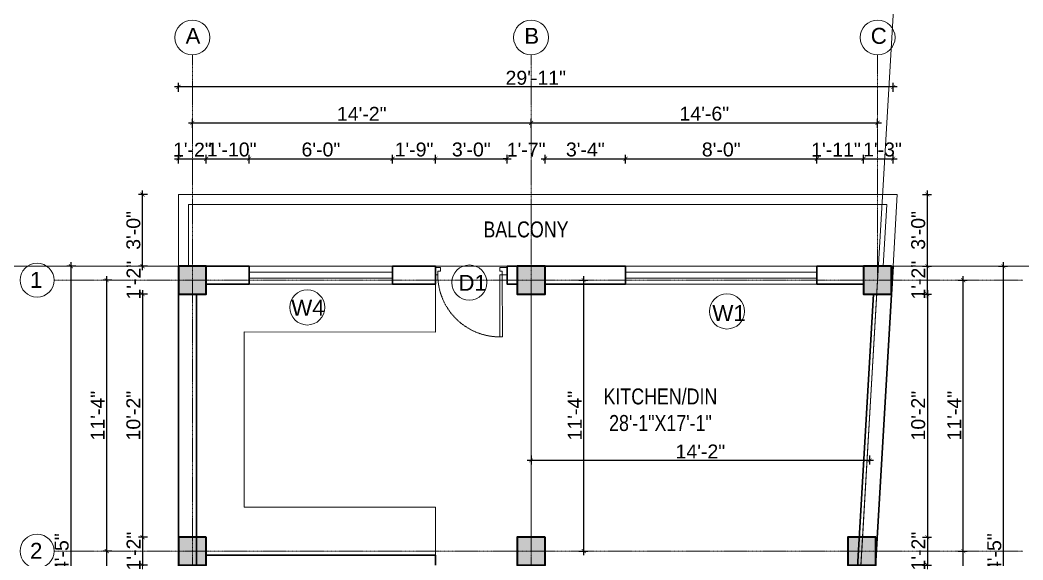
# Model space of a CAD drawing. Header units: inches. Extents: x 84707 to 107235, y 3922 to 10323.
# Drawn here: x 87078 to 87581, y 10008 to 10279 of the extents above; entities that cross this region are included whole.
import ezdxf

# ---------------------------------------------------------------- set-up
doc = ezdxf.new("R2010")
doc.units = ezdxf.units.IN
doc.header["$MEASUREMENT"] = 0
doc.linetypes.add('CENTER', pattern=[2, 1.25, -0.25, 0.25, -0.25])
doc.linetypes.add('HIDDEN', pattern=[0.375, 0.25, -0.125])
for name, color, linetype, lineweight in [('Annotate-Lite.w', 4, 'Continuous', 9), ('Annotations-Bold.w', 2, 'Continuous', 13), ('COLOUM', 3, 'Continuous', 35), ('DIM-2', 4, 'Continuous', 20), ('Door-Window.w', 4, 'Continuous', 15), ('FURNT', 31, 'Continuous', 15), ('wall', 240, 'Continuous', 30), ('wall light', 6, 'Continuous', 18), ('window', 130, 'Continuous', 13)]:
    doc.layers.add(name, color=color, linetype=linetype, lineweight=lineweight)
doc.styles.add('ARAIL', font='arial.ttf')
doc.styles.add('DIM', font='arial.ttf', dxfattribs={"width": 0.8})
doc.styles.add('gaurav', font='arial.ttf')
doc.dimstyles.new('8 inch dim', dxfattribs={"dimtxt": 7, "dimasz": 2, "dimexe": 2, "dimexo": 1, "dimgap": 1, "dimtad": 1, "dimdec": 0, "dimzin": 3, "dimdsep": 46, "dimlunit": 4, "dimtxsty": 'ARAIL', "dimblk": 'ARCHTICK', "dimcen": 0.09, "dimdle": 2, "dimadec": 0, "dimazin": 0, "dimtfac": 1, "dimtdec": 0, "dimtix": 1, "dimtofl": 0, "dimtmove": 1, "dimatfit": 3, "dimldrblk": 'ARCHTICK', "dimfxlon": 1, "dimtolj": 1, "dimtzin": 0, "dimarcsym": 0})

# ---------------------------------------------------------------- blocks, each defined once
blk = doc.blocks.new('column 14')
at = {"layer": 'COLOUM'}
h = blk.add_hatch(color=256, dxfattribs=at)
h.dxf.hatch_style = 1
h.paths.add_polyline_path([(7, 7), (-7, 7), (-7, -7), (7, -7)])
blk.add_lwpolyline([(7, 7), (7, -7), (-7, -7), (-7, 7)], close=True, dxfattribs=at)
blk = doc.blocks.new('*U9')
at = {"layer": 'Door-Window.w', "ltscale": 3}
for p, q in [((11067.44, 10097.93), (11092.24, 10116.76)), ((11068.18, 10096.96), (11093, 10115.8)), ((11092.24, 10116.76), (11093, 10115.8)), ((11063.03, 10097.66), (11065.96, 10099.89)), ((11065.96, 10099.89), (11067.44, 10097.93)), ((11065.25, 10094.74), (11063.03, 10097.66)), ((11066.71, 10095.85), (11065.25, 10094.74)), ((11065.97, 10096.82), (11067.44, 10097.93)), ((11066.71, 10095.85), (11065.97, 10096.82)), ((11067.44, 10097.93), (11068.18, 10096.96)), ((11084.8, 10072.06), (11083.33, 10070.95)), ((11084.81, 10068.99), (11083.33, 10070.95)), ((11084.8, 10072.06), (11085.54, 10071.08)), ((11084.81, 10068.99), (11087.74, 10071.22)), ((11085.54, 10071.08), (11087, 10072.19)), ((11087.74, 10071.22), (11087, 10072.19))]:
    blk.add_line(p, q, dxfattribs=at)
at = {"layer": 'Door-Window.w', "color": 9, "linetype": 'HIDDEN', "lineweight": 18}
blk.add_arc((11068.18, 10096.96), 31.16, 307.2347, 37.1906, dxfattribs=at)
blk = doc.blocks.new('_ArchTick')
at = {"color": 0, "linetype": 'ByBlock', "const_width": 0.15}
blk.add_lwpolyline([(-0.5, -0.5), (0.5, 0.5)], dxfattribs=at)
blk = doc.blocks.new('*D456')
at = {"layer": 'Defpoints', "color": 0, "transparency": 16777216}
for p in [(87157.33, 10155.52), (87139.33, 10141.52), (87157.33, 10141.52)]:
    blk.add_point(p, dxfattribs=at)
at = {"layer": 'DIM-2', "color": 0, "lineweight": -2, "transparency": 16777216}
for p, q in [((87139.33, 10155.52), (87139.33, 10157.52)), ((87141.83, 10155.52), (87137.33, 10155.52)), ((87141.83, 10141.52), (87137.33, 10141.52)), ((87139.33, 10141.52), (87139.33, 10139.52))]:
    blk.add_line(p, q, dxfattribs=at)
at = {"layer": 'DIM-2', "color": 0, "lineweight": -2, "transparency": 16777216, "xscale": 2, "yscale": 2, "zscale": 2}
for p, rotation in [((87139.33, 10155.52), 270), ((87139.33, 10141.52), 90)]:
    blk.add_blockref('_ArchTick', p, dxfattribs=dict(at, rotation=rotation))
at = {"layer": 'DIM-2', "color": 0, "transparency": 16777216, "insert": (87134.81, 10148.52), "char_height": 7, "attachment_point": 5, "rotation": 90, "style": 'ARAIL'}
blk.add_mtext('\\A1;1\'-2"', dxfattribs=at)
blk = doc.blocks.new('*D457')
at = {"layer": 'Defpoints', "color": 0, "transparency": 16777216}
for p in [(87157.33, 10141.52), (87139.33, 10019.52), (87157.33, 10019.52)]:
    blk.add_point(p, dxfattribs=at)
at = {"layer": 'DIM-2', "color": 0, "lineweight": -2, "transparency": 16777216}
for p, q in [((87139.33, 10143.52), (87139.33, 10017.52)), ((87141.83, 10141.52), (87137.33, 10141.52)), ((87141.83, 10019.52), (87137.33, 10019.52))]:
    blk.add_line(p, q, dxfattribs=at)
at = {"layer": 'DIM-2', "color": 0, "lineweight": -2, "transparency": 16777216, "xscale": 2, "yscale": 2, "zscale": 2}
for p, rotation in [((87139.33, 10141.52), 90), ((87139.33, 10019.52), 270)]:
    blk.add_blockref('_ArchTick', p, dxfattribs=dict(at, rotation=rotation))
at = {"layer": 'DIM-2', "color": 0, "transparency": 16777216, "insert": (87134.75, 10080.52), "char_height": 7, "attachment_point": 5, "rotation": 90, "style": 'ARAIL'}
blk.add_mtext('\\A1;10\'-2"', dxfattribs=at)
blk = doc.blocks.new('*D458')
at = {"layer": 'Defpoints', "color": 0, "transparency": 16777216}
for p in [(87157.33, 10019.52), (87139.33, 10005.52), (87157.33, 10005.52)]:
    blk.add_point(p, dxfattribs=at)
at = {"layer": 'DIM-2', "color": 0, "lineweight": -2, "transparency": 16777216}
for p, q in [((87139.33, 10021.52), (87139.33, 10003.52)), ((87141.83, 10019.52), (87137.33, 10019.52)), ((87141.83, 10005.52), (87137.33, 10005.52))]:
    blk.add_line(p, q, dxfattribs=at)
at = {"layer": 'DIM-2', "color": 0, "lineweight": -2, "transparency": 16777216, "xscale": 2, "yscale": 2, "zscale": 2}
for p, rotation in [((87139.33, 10019.52), 90), ((87139.33, 10005.52), 270)]:
    blk.add_blockref('_ArchTick', p, dxfattribs=dict(at, rotation=rotation))
at = {"layer": 'DIM-2', "color": 0, "transparency": 16777216, "insert": (87134.81, 10012.52), "char_height": 7, "attachment_point": 5, "rotation": 90, "style": 'ARAIL'}
blk.add_mtext('\\A1;1\'-2"', dxfattribs=at)
blk = doc.blocks.new('*D461')
at = {"layer": 'Defpoints', "color": 0, "transparency": 16777216}
for p in [(87121.33, 10012.52), (87157.33, 10012.52), (87157.33, 9869.52)]:
    blk.add_point(p, dxfattribs=at)
at = {"layer": 'DIM-2', "color": 0, "lineweight": -2, "transparency": 16777216}
for p, q in [((87123.83, 10012.52), (87119.33, 10012.52)), ((87121.33, 9867.52), (87121.33, 10014.52)), ((87123.83, 9869.52), (87119.33, 9869.52))]:
    blk.add_line(p, q, dxfattribs=at)
at = {"layer": 'DIM-2', "color": 0, "lineweight": -2, "transparency": 16777216, "xscale": 2, "yscale": 2, "zscale": 2}
for p, rotation in [((87121.33, 10012.52), 90), ((87121.33, 9869.52), 270)]:
    blk.add_blockref('_ArchTick', p, dxfattribs=dict(at, rotation=rotation))
at = {"layer": 'DIM-2', "color": 0, "transparency": 16777216, "insert": (87116.81, 9941.02), "char_height": 7, "attachment_point": 5, "rotation": 90, "style": 'ARAIL'}
blk.add_mtext('\\A1;11\'-11"', dxfattribs=at)
blk = doc.blocks.new('*D462')
at = {"layer": 'Defpoints', "color": 0, "transparency": 16777216}
for p in [(87121.33, 10148.52), (87157.33, 10148.52), (87157.33, 10012.52)]:
    blk.add_point(p, dxfattribs=at)
at = {"layer": 'DIM-2', "color": 0, "lineweight": -2, "transparency": 16777216}
for p, q in [((87123.83, 10148.52), (87119.33, 10148.52)), ((87121.33, 10010.52), (87121.33, 10150.52)), ((87123.83, 10012.52), (87119.33, 10012.52))]:
    blk.add_line(p, q, dxfattribs=at)
at = {"layer": 'DIM-2', "color": 0, "lineweight": -2, "transparency": 16777216, "xscale": 2, "yscale": 2, "zscale": 2}
for p, rotation in [((87121.33, 10148.52), 90), ((87121.33, 10012.52), 270)]:
    blk.add_blockref('_ArchTick', p, dxfattribs=dict(at, rotation=rotation))
at = {"layer": 'DIM-2', "color": 0, "transparency": 16777216, "insert": (87116.81, 10080.52), "char_height": 7, "attachment_point": 5, "rotation": 90, "style": 'ARAIL'}
blk.add_mtext('\\A1;11\'-4"', dxfattribs=at)
blk = doc.blocks.new('*D463')
at = {"layer": 'Defpoints', "color": 0, "transparency": 16777216}
for p in [(87515.2, 10141.52), (87507.27, 10019.52), (87533.2, 10019.52)]:
    blk.add_point(p, dxfattribs=at)
at = {"layer": 'DIM-2', "color": 0, "lineweight": -2, "transparency": 16777216}
for p, q in [((87533.2, 10143.52), (87533.2, 10017.52)), ((87530.7, 10141.52), (87535.2, 10141.52)), ((87530.7, 10019.52), (87535.2, 10019.52))]:
    blk.add_line(p, q, dxfattribs=at)
at = {"layer": 'DIM-2', "color": 0, "lineweight": -2, "transparency": 16777216, "xscale": 2, "yscale": 2, "zscale": 2}
for p, rotation in [((87533.2, 10141.52), 90), ((87533.2, 10019.52), 270)]:
    blk.add_blockref('_ArchTick', p, dxfattribs=dict(at, rotation=rotation))
at = {"layer": 'DIM-2', "color": 0, "transparency": 16777216, "insert": (87528.63, 10080.52), "char_height": 7, "attachment_point": 5, "rotation": 90, "style": 'ARAIL'}
blk.add_mtext('\\A1;10\'-2"', dxfattribs=at)
blk = doc.blocks.new('*D464')
at = {"layer": 'Defpoints', "color": 0, "transparency": 16777216}
for p in [(87507.27, 10019.52), (87507.27, 10005.52), (87533.2, 10005.52)]:
    blk.add_point(p, dxfattribs=at)
at = {"layer": 'DIM-2', "color": 0, "lineweight": -2, "transparency": 16777216}
for p, q in [((87533.2, 10021.52), (87533.2, 10003.52)), ((87530.7, 10019.52), (87535.2, 10019.52)), ((87530.7, 10005.52), (87535.2, 10005.52))]:
    blk.add_line(p, q, dxfattribs=at)
at = {"layer": 'DIM-2', "color": 0, "lineweight": -2, "transparency": 16777216, "xscale": 2, "yscale": 2, "zscale": 2}
for p, rotation in [((87533.2, 10019.52), 90), ((87533.2, 10005.52), 270)]:
    blk.add_blockref('_ArchTick', p, dxfattribs=dict(at, rotation=rotation))
at = {"layer": 'DIM-2', "color": 0, "transparency": 16777216, "insert": (87528.68, 10012.52), "char_height": 7, "attachment_point": 5, "rotation": 90, "style": 'ARAIL'}
blk.add_mtext('\\A1;1\'-2"', dxfattribs=at)
blk = doc.blocks.new('*D471')
at = {"layer": 'Defpoints', "color": 0, "transparency": 16777216}
for p in [(87500.27, 10012.52), (87551.2, 10012.52), (87491.93, 9869.52)]:
    blk.add_point(p, dxfattribs=at)
at = {"layer": 'DIM-2', "color": 0, "lineweight": -2, "transparency": 16777216}
for p, q in [((87548.7, 10012.52), (87553.2, 10012.52)), ((87551.2, 9867.52), (87551.2, 10014.52)), ((87548.7, 9869.52), (87553.2, 9869.52))]:
    blk.add_line(p, q, dxfattribs=at)
at = {"layer": 'DIM-2', "color": 0, "lineweight": -2, "transparency": 16777216, "xscale": 2, "yscale": 2, "zscale": 2}
for p, rotation in [((87551.2, 10012.52), 90), ((87551.2, 9869.52), 270)]:
    blk.add_blockref('_ArchTick', p, dxfattribs=dict(at, rotation=rotation))
at = {"layer": 'DIM-2', "color": 0, "transparency": 16777216, "insert": (87546.68, 9941.02), "char_height": 7, "attachment_point": 5, "rotation": 90, "style": 'ARAIL'}
blk.add_mtext('\\A1;11\'-11"', dxfattribs=at)
blk = doc.blocks.new('*D472')
at = {"layer": 'Defpoints', "color": 0, "transparency": 16777216}
for p in [(87508.2, 10148.52), (87551.2, 10148.52), (87500.27, 10012.52)]:
    blk.add_point(p, dxfattribs=at)
at = {"layer": 'DIM-2', "color": 0, "lineweight": -2, "transparency": 16777216}
for p, q in [((87548.7, 10148.52), (87553.2, 10148.52)), ((87551.2, 10010.52), (87551.2, 10150.52)), ((87548.7, 10012.52), (87553.2, 10012.52))]:
    blk.add_line(p, q, dxfattribs=at)
at = {"layer": 'DIM-2', "color": 0, "lineweight": -2, "transparency": 16777216, "xscale": 2, "yscale": 2, "zscale": 2}
for p, rotation in [((87551.2, 10148.52), 90), ((87551.2, 10012.52), 270)]:
    blk.add_blockref('_ArchTick', p, dxfattribs=dict(at, rotation=rotation))
at = {"layer": 'DIM-2', "color": 0, "transparency": 16777216, "insert": (87546.68, 10080.52), "char_height": 7, "attachment_point": 5, "rotation": 90, "style": 'ARAIL'}
blk.add_mtext('\\A1;11\'-4"', dxfattribs=at)
blk = doc.blocks.new('*D473')
at = {"layer": 'Defpoints', "color": 0, "transparency": 16777216}
for p in [(87516.02, 10155.52), (87533.2, 10155.52), (87515.2, 10141.52)]:
    blk.add_point(p, dxfattribs=at)
at = {"layer": 'DIM-2', "color": 0, "lineweight": -2, "transparency": 16777216}
for p, q in [((87533.2, 10139.52), (87533.2, 10157.52)), ((87530.7, 10155.52), (87535.2, 10155.52)), ((87530.7, 10141.52), (87535.2, 10141.52))]:
    blk.add_line(p, q, dxfattribs=at)
at = {"layer": 'DIM-2', "color": 0, "lineweight": -2, "transparency": 16777216, "xscale": 2, "yscale": 2, "zscale": 2}
for p, rotation in [((87533.2, 10155.52), 90), ((87533.2, 10141.52), 270)]:
    blk.add_blockref('_ArchTick', p, dxfattribs=dict(at, rotation=rotation))
at = {"layer": 'DIM-2', "color": 0, "transparency": 16777216, "insert": (87528.68, 10148.52), "char_height": 7, "attachment_point": 5, "rotation": 90, "style": 'ARAIL'}
blk.add_mtext('\\A1;1\'-2"', dxfattribs=at)
blk = doc.blocks.new('*D474')
at = {"layer": 'Defpoints', "color": 0, "transparency": 16777216}
for p in [(87518.12, 10191.52), (87533.2, 10191.52), (87515.2, 10155.52)]:
    blk.add_point(p, dxfattribs=at)
at = {"layer": 'DIM-2', "color": 0, "lineweight": -2, "transparency": 16777216}
for p, q in [((87533.2, 10153.52), (87533.2, 10193.52)), ((87530.7, 10191.52), (87535.2, 10191.52)), ((87530.7, 10155.52), (87535.2, 10155.52))]:
    blk.add_line(p, q, dxfattribs=at)
at = {"layer": 'DIM-2', "color": 0, "lineweight": -2, "transparency": 16777216, "xscale": 2, "yscale": 2, "zscale": 2}
for p, rotation in [((87533.2, 10191.52), 90), ((87533.2, 10155.52), 270)]:
    blk.add_blockref('_ArchTick', p, dxfattribs=dict(at, rotation=rotation))
at = {"layer": 'DIM-2', "color": 0, "transparency": 16777216, "insert": (87528.62, 10173.52), "char_height": 7, "attachment_point": 5, "rotation": 90, "style": 'ARAIL'}
blk.add_mtext('\\A1;3\'-0"', dxfattribs=at)
blk = doc.blocks.new('*D475')
at = {"layer": 'Defpoints', "color": 0, "transparency": 16777216}
for p in [(87139.33, 10191.52), (87157.33, 10191.52), (87157.33, 10155.52)]:
    blk.add_point(p, dxfattribs=at)
at = {"layer": 'DIM-2', "color": 0, "lineweight": -2, "transparency": 16777216}
for p, q in [((87139.33, 10153.52), (87139.33, 10193.52)), ((87141.83, 10191.52), (87137.33, 10191.52)), ((87141.83, 10155.52), (87137.33, 10155.52))]:
    blk.add_line(p, q, dxfattribs=at)
at = {"layer": 'DIM-2', "color": 0, "lineweight": -2, "transparency": 16777216, "xscale": 2, "yscale": 2, "zscale": 2}
for p, rotation in [((87139.33, 10191.52), 90), ((87139.33, 10155.52), 270)]:
    blk.add_blockref('_ArchTick', p, dxfattribs=dict(at, rotation=rotation))
at = {"layer": 'DIM-2', "color": 0, "transparency": 16777216, "insert": (87134.75, 10173.52), "char_height": 7, "attachment_point": 5, "rotation": 90, "style": 'ARAIL'}
blk.add_mtext('\\A1;3\'-0"', dxfattribs=at)
blk = doc.blocks.new('*D476')
at = {"layer": 'Defpoints', "color": 0, "transparency": 16777216}
for p in [(87157.33, 10155.52), (87103.33, 9862.52), (87157.33, 9862.52)]:
    blk.add_point(p, dxfattribs=at)
at = {"layer": 'DIM-2', "color": 0, "lineweight": -2, "transparency": 16777216}
for p, q in [((87103.33, 10157.52), (87103.33, 9860.52)), ((87105.83, 10155.52), (87101.33, 10155.52)), ((87105.83, 9862.52), (87101.33, 9862.52))]:
    blk.add_line(p, q, dxfattribs=at)
at = {"layer": 'DIM-2', "color": 0, "lineweight": -2, "transparency": 16777216, "xscale": 2, "yscale": 2, "zscale": 2}
for p, rotation in [((87103.33, 10155.52), 90), ((87103.33, 9862.52), 270)]:
    blk.add_blockref('_ArchTick', p, dxfattribs=dict(at, rotation=rotation))
at = {"layer": 'DIM-2', "color": 0, "transparency": 16777216, "insert": (87098.75, 10009.02), "char_height": 7, "attachment_point": 5, "rotation": 90, "style": 'ARAIL'}
blk.add_mtext('\\A1;24\'-5"', dxfattribs=at)
blk = doc.blocks.new('*D556')
at = {"layer": 'Defpoints', "color": 0, "transparency": 16777216}
for p in [(87171.33, 10209.52), (87157.33, 10155.52), (87171.33, 10155.52)]:
    blk.add_point(p, dxfattribs=at)
at = {"layer": 'DIM-2', "color": 0, "lineweight": -2, "transparency": 16777216}
for p, q in [((87155.33, 10209.52), (87173.33, 10209.52)), ((87157.33, 10207.02), (87157.33, 10211.52)), ((87171.33, 10207.02), (87171.33, 10211.52))]:
    blk.add_line(p, q, dxfattribs=at)
at = {"layer": 'DIM-2', "color": 0, "lineweight": -2, "transparency": 16777216, "xscale": 2, "yscale": 2, "zscale": 2, "rotation": 180}
blk.add_blockref('_ArchTick', (87157.33, 10209.52), dxfattribs=at)
at = {"layer": 'DIM-2', "color": 0, "lineweight": -2, "transparency": 16777216, "xscale": 2, "yscale": 2, "zscale": 2}
blk.add_blockref('_ArchTick', (87171.33, 10209.52), dxfattribs=at)
at = {"layer": 'DIM-2', "color": 0, "transparency": 16777216, "insert": (87164.33, 10214.03), "char_height": 7, "attachment_point": 5, "style": 'ARAIL'}
blk.add_mtext('\\A1;1\'-2"', dxfattribs=at)
blk = doc.blocks.new('*D557')
at = {"layer": 'Defpoints', "color": 0, "transparency": 16777216}
for p in [(87192.83, 10209.52), (87171.33, 10155.52), (87192.83, 10155.52)]:
    blk.add_point(p, dxfattribs=at)
at = {"layer": 'DIM-2', "color": 0, "lineweight": -2, "transparency": 16777216}
for p, q in [((87169.33, 10209.52), (87194.83, 10209.52)), ((87171.33, 10207.02), (87171.33, 10211.52)), ((87192.83, 10207.02), (87192.83, 10211.52))]:
    blk.add_line(p, q, dxfattribs=at)
at = {"layer": 'DIM-2', "color": 0, "lineweight": -2, "transparency": 16777216, "xscale": 2, "yscale": 2, "zscale": 2, "rotation": 180}
blk.add_blockref('_ArchTick', (87171.33, 10209.52), dxfattribs=at)
at = {"layer": 'DIM-2', "color": 0, "lineweight": -2, "transparency": 16777216, "xscale": 2, "yscale": 2, "zscale": 2}
blk.add_blockref('_ArchTick', (87192.83, 10209.52), dxfattribs=at)
at = {"layer": 'DIM-2', "color": 0, "transparency": 16777216, "insert": (87184.08, 10214.09), "char_height": 7, "attachment_point": 5, "style": 'ARAIL'}
blk.add_mtext('\\A1;1\'-10"', dxfattribs=at)
blk = doc.blocks.new('*D558')
at = {"layer": 'Defpoints', "color": 0, "transparency": 16777216}
for p in [(87264.83, 10209.52), (87192.83, 10155.52), (87264.83, 10155.52)]:
    blk.add_point(p, dxfattribs=at)
at = {"layer": 'DIM-2', "color": 0, "lineweight": -2, "transparency": 16777216}
for p, q in [((87190.83, 10209.52), (87266.83, 10209.52)), ((87192.83, 10207.02), (87192.83, 10211.52)), ((87264.83, 10207.02), (87264.83, 10211.52))]:
    blk.add_line(p, q, dxfattribs=at)
at = {"layer": 'DIM-2', "color": 0, "lineweight": -2, "transparency": 16777216, "xscale": 2, "yscale": 2, "zscale": 2, "rotation": 180}
blk.add_blockref('_ArchTick', (87192.83, 10209.52), dxfattribs=at)
at = {"layer": 'DIM-2', "color": 0, "lineweight": -2, "transparency": 16777216, "xscale": 2, "yscale": 2, "zscale": 2}
blk.add_blockref('_ArchTick', (87264.83, 10209.52), dxfattribs=at)
at = {"layer": 'DIM-2', "color": 0, "transparency": 16777216, "insert": (87228.83, 10214.09), "char_height": 7, "attachment_point": 5, "style": 'ARAIL'}
blk.add_mtext('\\A1;6\'-0"', dxfattribs=at)
blk = doc.blocks.new('*D559')
at = {"layer": 'Defpoints', "color": 0, "transparency": 16777216}
for p in [(87286.32, 10209.52), (87264.83, 10155.52), (87286.32, 10155.51)]:
    blk.add_point(p, dxfattribs=at)
at = {"layer": 'DIM-2', "color": 0, "lineweight": -2, "transparency": 16777216}
for p, q in [((87262.83, 10209.52), (87288.32, 10209.52)), ((87264.83, 10207.02), (87264.83, 10211.52)), ((87286.32, 10207.02), (87286.32, 10211.52))]:
    blk.add_line(p, q, dxfattribs=at)
at = {"layer": 'DIM-2', "color": 0, "lineweight": -2, "transparency": 16777216, "xscale": 2, "yscale": 2, "zscale": 2, "rotation": 180}
blk.add_blockref('_ArchTick', (87264.83, 10209.52), dxfattribs=at)
at = {"layer": 'DIM-2', "color": 0, "lineweight": -2, "transparency": 16777216, "xscale": 2, "yscale": 2, "zscale": 2}
blk.add_blockref('_ArchTick', (87286.32, 10209.52), dxfattribs=at)
at = {"layer": 'DIM-2', "color": 0, "transparency": 16777216, "insert": (87275.57, 10214.09), "char_height": 7, "attachment_point": 5, "style": 'ARAIL'}
blk.add_mtext('\\A1;1\'-9"', dxfattribs=at)
blk = doc.blocks.new('*D560')
at = {"layer": 'Defpoints', "color": 0, "transparency": 16777216}
for p in [(87322.33, 10209.52), (87286.32, 10155.51), (87322.33, 10155.52)]:
    blk.add_point(p, dxfattribs=at)
at = {"layer": 'DIM-2', "color": 0, "lineweight": -2, "transparency": 16777216}
for p, q in [((87284.32, 10209.52), (87324.33, 10209.52)), ((87286.32, 10207.02), (87286.32, 10211.52)), ((87322.33, 10207.02), (87322.33, 10211.52))]:
    blk.add_line(p, q, dxfattribs=at)
at = {"layer": 'DIM-2', "color": 0, "lineweight": -2, "transparency": 16777216, "xscale": 2, "yscale": 2, "zscale": 2, "rotation": 180}
blk.add_blockref('_ArchTick', (87286.32, 10209.52), dxfattribs=at)
at = {"layer": 'DIM-2', "color": 0, "lineweight": -2, "transparency": 16777216, "xscale": 2, "yscale": 2, "zscale": 2}
blk.add_blockref('_ArchTick', (87322.33, 10209.52), dxfattribs=at)
at = {"layer": 'DIM-2', "color": 0, "transparency": 16777216, "insert": (87304.32, 10214.09), "char_height": 7, "attachment_point": 5, "style": 'ARAIL'}
blk.add_mtext('\\A1;3\'-0"', dxfattribs=at)
blk = doc.blocks.new('*D561')
at = {"layer": 'Defpoints', "color": 0, "transparency": 16777216}
for p in [(87341.33, 10209.52), (87322.33, 10155.52), (87341.33, 10155.52)]:
    blk.add_point(p, dxfattribs=at)
at = {"layer": 'DIM-2', "color": 0, "lineweight": -2, "transparency": 16777216}
for p, q in [((87322.33, 10209.52), (87320.33, 10209.52)), ((87322.33, 10207.02), (87322.33, 10211.52)), ((87341.33, 10207.02), (87341.33, 10211.52)), ((87341.33, 10209.52), (87343.33, 10209.52))]:
    blk.add_line(p, q, dxfattribs=at)
at = {"layer": 'DIM-2', "color": 0, "lineweight": -2, "transparency": 16777216, "xscale": 2, "yscale": 2, "zscale": 2}
blk.add_blockref('_ArchTick', (87322.33, 10209.52), dxfattribs=at)
at = {"layer": 'DIM-2', "color": 0, "lineweight": -2, "transparency": 16777216, "xscale": 2, "yscale": 2, "zscale": 2, "rotation": 180}
blk.add_blockref('_ArchTick', (87341.33, 10209.52), dxfattribs=at)
at = {"layer": 'DIM-2', "color": 0, "transparency": 16777216, "insert": (87331.83, 10214.03), "char_height": 7, "attachment_point": 5, "style": 'ARAIL'}
blk.add_mtext('\\A1;1\'-7"', dxfattribs=at)
blk = doc.blocks.new('*D562')
at = {"layer": 'Defpoints', "color": 0, "transparency": 16777216}
for p in [(87381.76, 10209.52), (87341.33, 10155.52), (87381.76, 10155.52)]:
    blk.add_point(p, dxfattribs=at)
at = {"layer": 'DIM-2', "color": 0, "lineweight": -2, "transparency": 16777216}
for p, q in [((87339.33, 10209.52), (87383.76, 10209.52)), ((87341.33, 10207.02), (87341.33, 10211.52)), ((87381.76, 10207.02), (87381.76, 10211.52))]:
    blk.add_line(p, q, dxfattribs=at)
at = {"layer": 'DIM-2', "color": 0, "lineweight": -2, "transparency": 16777216, "xscale": 2, "yscale": 2, "zscale": 2, "rotation": 180}
blk.add_blockref('_ArchTick', (87341.33, 10209.52), dxfattribs=at)
at = {"layer": 'DIM-2', "color": 0, "lineweight": -2, "transparency": 16777216, "xscale": 2, "yscale": 2, "zscale": 2}
blk.add_blockref('_ArchTick', (87381.76, 10209.52), dxfattribs=at)
at = {"layer": 'DIM-2', "color": 0, "transparency": 16777216, "insert": (87361.54, 10214.09), "char_height": 7, "attachment_point": 5, "style": 'ARAIL'}
blk.add_mtext('\\A1;3\'-4"', dxfattribs=at)
blk = doc.blocks.new('*D575')
at = {"layer": 'Defpoints', "color": 0, "transparency": 16777216}
for p in [(87477.76, 10209.52), (87381.76, 10155.52), (87477.76, 10155.52)]:
    blk.add_point(p, dxfattribs=at)
at = {"layer": 'DIM-2', "color": 0, "lineweight": -2, "transparency": 16777216}
for p, q in [((87379.76, 10209.52), (87479.76, 10209.52)), ((87381.76, 10207.02), (87381.76, 10211.52)), ((87477.76, 10207.02), (87477.76, 10211.52))]:
    blk.add_line(p, q, dxfattribs=at)
at = {"layer": 'DIM-2', "color": 0, "lineweight": -2, "transparency": 16777216, "xscale": 2, "yscale": 2, "zscale": 2, "rotation": 180}
blk.add_blockref('_ArchTick', (87381.76, 10209.52), dxfattribs=at)
at = {"layer": 'DIM-2', "color": 0, "lineweight": -2, "transparency": 16777216, "xscale": 2, "yscale": 2, "zscale": 2}
blk.add_blockref('_ArchTick', (87477.76, 10209.52), dxfattribs=at)
at = {"layer": 'DIM-2', "color": 0, "transparency": 16777216, "insert": (87429.76, 10214.09), "char_height": 7, "attachment_point": 5, "style": 'ARAIL'}
blk.add_mtext('\\A1;8\'-0"', dxfattribs=at)
blk = doc.blocks.new('*D576')
at = {"layer": 'Defpoints', "color": 0, "transparency": 16777216}
for p in [(87501.2, 10209.52), (87477.76, 10155.52), (87501.2, 10155.52)]:
    blk.add_point(p, dxfattribs=at)
at = {"layer": 'DIM-2', "color": 0, "lineweight": -2, "transparency": 16777216}
for p, q in [((87475.76, 10209.52), (87503.2, 10209.52)), ((87477.76, 10207.02), (87477.76, 10211.52)), ((87501.2, 10207.02), (87501.2, 10211.52))]:
    blk.add_line(p, q, dxfattribs=at)
at = {"layer": 'DIM-2', "color": 0, "lineweight": -2, "transparency": 16777216, "xscale": 2, "yscale": 2, "zscale": 2, "rotation": 180}
blk.add_blockref('_ArchTick', (87477.76, 10209.52), dxfattribs=at)
at = {"layer": 'DIM-2', "color": 0, "lineweight": -2, "transparency": 16777216, "xscale": 2, "yscale": 2, "zscale": 2}
blk.add_blockref('_ArchTick', (87501.2, 10209.52), dxfattribs=at)
at = {"layer": 'DIM-2', "color": 0, "transparency": 16777216, "insert": (87487.35, 10214.03), "char_height": 7, "attachment_point": 5, "style": 'ARAIL'}
blk.add_mtext('\\A1;1\'-11"', dxfattribs=at)
blk = doc.blocks.new('*D577')
at = {"layer": 'Defpoints', "color": 0, "transparency": 16777216}
for p in [(87516.02, 10209.52), (87501.2, 10155.52), (87516.02, 10155.52)]:
    blk.add_point(p, dxfattribs=at)
at = {"layer": 'DIM-2', "color": 0, "lineweight": -2, "transparency": 16777216}
for p, q in [((87499.2, 10209.52), (87518.02, 10209.52)), ((87501.2, 10207.02), (87501.2, 10211.52)), ((87516.02, 10207.02), (87516.02, 10211.52))]:
    blk.add_line(p, q, dxfattribs=at)
at = {"layer": 'DIM-2', "color": 0, "lineweight": -2, "transparency": 16777216, "xscale": 2, "yscale": 2, "zscale": 2, "rotation": 180}
blk.add_blockref('_ArchTick', (87501.2, 10209.52), dxfattribs=at)
at = {"layer": 'DIM-2', "color": 0, "lineweight": -2, "transparency": 16777216, "xscale": 2, "yscale": 2, "zscale": 2}
blk.add_blockref('_ArchTick', (87516.02, 10209.52), dxfattribs=at)
at = {"layer": 'DIM-2', "color": 0, "transparency": 16777216, "insert": (87510.65, 10214.09), "char_height": 7, "attachment_point": 5, "style": 'ARAIL'}
blk.add_mtext('\\A1;1\'-3"', dxfattribs=at)
blk = doc.blocks.new('*D578')
at = {"layer": 'Defpoints', "color": 0, "transparency": 16777216}
for p in [(87334.33, 10227.52), (87164.33, 10155.52), (87334.33, 10155.52)]:
    blk.add_point(p, dxfattribs=at)
at = {"layer": 'DIM-2', "color": 0, "lineweight": -2, "transparency": 16777216}
for p, q in [((87162.33, 10227.52), (87336.33, 10227.52)), ((87164.33, 10225.02), (87164.33, 10229.52)), ((87334.33, 10225.02), (87334.33, 10229.52))]:
    blk.add_line(p, q, dxfattribs=at)
at = {"layer": 'DIM-2', "color": 0, "lineweight": -2, "transparency": 16777216, "xscale": 2, "yscale": 2, "zscale": 2, "rotation": 180}
blk.add_blockref('_ArchTick', (87164.33, 10227.52), dxfattribs=at)
at = {"layer": 'DIM-2', "color": 0, "lineweight": -2, "transparency": 16777216, "xscale": 2, "yscale": 2, "zscale": 2}
blk.add_blockref('_ArchTick', (87334.33, 10227.52), dxfattribs=at)
at = {"layer": 'DIM-2', "color": 0, "transparency": 16777216, "insert": (87249.33, 10232.03), "char_height": 7, "attachment_point": 5, "style": 'ARAIL'}
blk.add_mtext('\\A1;14\'-2"', dxfattribs=at)
blk = doc.blocks.new('*D579')
at = {"layer": 'Defpoints', "color": 0, "transparency": 16777216}
for p in [(87508.2, 10227.52), (87334.33, 10155.52), (87508.2, 10155.52)]:
    blk.add_point(p, dxfattribs=at)
at = {"layer": 'DIM-2', "color": 0, "lineweight": -2, "transparency": 16777216}
for p, q in [((87332.33, 10227.52), (87510.2, 10227.52)), ((87334.33, 10225.02), (87334.33, 10229.52)), ((87508.2, 10225.02), (87508.2, 10229.52))]:
    blk.add_line(p, q, dxfattribs=at)
at = {"layer": 'DIM-2', "color": 0, "lineweight": -2, "transparency": 16777216, "xscale": 2, "yscale": 2, "zscale": 2, "rotation": 180}
blk.add_blockref('_ArchTick', (87334.33, 10227.52), dxfattribs=at)
at = {"layer": 'DIM-2', "color": 0, "lineweight": -2, "transparency": 16777216, "xscale": 2, "yscale": 2, "zscale": 2}
blk.add_blockref('_ArchTick', (87508.2, 10227.52), dxfattribs=at)
at = {"layer": 'DIM-2', "color": 0, "transparency": 16777216, "insert": (87421.26, 10232.09), "char_height": 7, "attachment_point": 5, "style": 'ARAIL'}
blk.add_mtext('\\A1;14\'-6"', dxfattribs=at)
blk = doc.blocks.new('*D477')
at = {"layer": 'Defpoints', "color": 0, "transparency": 16777216}
for p in [(87157.33, 10245.52), (87157.33, 10155.52), (87516.02, 10155.52)]:
    blk.add_point(p, dxfattribs=at)
at = {"layer": 'DIM-2', "color": 0, "lineweight": -2, "transparency": 16777216}
for p, q in [((87157.33, 10243.02), (87157.33, 10247.52)), ((87516.02, 10243.02), (87516.02, 10247.52)), ((87518.02, 10245.52), (87155.33, 10245.52))]:
    blk.add_line(p, q, dxfattribs=at)
at = {"layer": 'DIM-2', "color": 0, "lineweight": -2, "transparency": 16777216, "xscale": 2, "yscale": 2, "zscale": 2, "rotation": 180}
blk.add_blockref('_ArchTick', (87157.33, 10245.52), dxfattribs=at)
at = {"layer": 'DIM-2', "color": 0, "lineweight": -2, "transparency": 16777216, "xscale": 2, "yscale": 2, "zscale": 2}
blk.add_blockref('_ArchTick', (87516.02, 10245.52), dxfattribs=at)
at = {"layer": 'DIM-2', "color": 0, "transparency": 16777216, "insert": (87336.67, 10250.09), "char_height": 7, "attachment_point": 5, "style": 'ARAIL'}
blk.add_mtext('\\A1;29\'-11"', dxfattribs=at)
blk = doc.blocks.new('*D467')
at = {"layer": 'Defpoints', "color": 0, "transparency": 16777216}
for p in [(87516.02, 10155.52), (87571.39, 10155.52), (87498.93, 9862.52)]:
    blk.add_point(p, dxfattribs=at)
at = {"layer": 'DIM-2', "color": 0, "lineweight": -2, "transparency": 16777216}
for p, q in [((87571.39, 9860.52), (87571.39, 10157.52)), ((87568.89, 10155.52), (87573.39, 10155.52)), ((87568.89, 9862.52), (87573.39, 9862.52))]:
    blk.add_line(p, q, dxfattribs=at)
at = {"layer": 'DIM-2', "color": 0, "lineweight": -2, "transparency": 16777216, "xscale": 2, "yscale": 2, "zscale": 2}
for p, rotation in [((87571.39, 10155.52), 90), ((87571.39, 9862.52), 270)]:
    blk.add_blockref('_ArchTick', p, dxfattribs=dict(at, rotation=rotation))
at = {"layer": 'DIM-2', "color": 0, "transparency": 16777216, "insert": (87566.82, 10009.02), "char_height": 7, "attachment_point": 5, "rotation": 90, "style": 'ARAIL'}
blk.add_mtext('\\A1;24\'-5"', dxfattribs=at)
blk = doc.blocks.new('*D701')
at = {"layer": 'Defpoints', "color": 0, "transparency": 16777216}
for p in [(87334.33, 10080.52), (87504.23, 10080.52), (87334.33, 10058.03)]:
    blk.add_point(p, dxfattribs=at)
at = {"layer": 'DIM-2', "color": 0, "lineweight": -2, "transparency": 16777216}
for p, q in [((87506.23, 10058.03), (87332.33, 10058.03)), ((87334.33, 10060.53), (87334.33, 10056.03)), ((87504.23, 10060.53), (87504.23, 10056.03))]:
    blk.add_line(p, q, dxfattribs=at)
at = {"layer": 'DIM-2', "color": 0, "lineweight": -2, "transparency": 16777216, "xscale": 2, "yscale": 2, "zscale": 2, "rotation": 180}
blk.add_blockref('_ArchTick', (87334.33, 10058.03), dxfattribs=at)
at = {"layer": 'DIM-2', "color": 0, "lineweight": -2, "transparency": 16777216, "xscale": 2, "yscale": 2, "zscale": 2}
blk.add_blockref('_ArchTick', (87504.23, 10058.03), dxfattribs=at)
at = {"layer": 'DIM-2', "color": 0, "transparency": 16777216, "insert": (87419.28, 10062.54), "char_height": 7, "attachment_point": 5, "style": 'ARAIL'}
blk.add_mtext('\\A1;14\'-2"', dxfattribs=at)
blk = doc.blocks.new('*D702')
at = {"layer": 'Defpoints', "color": 0, "transparency": 16777216}
for p in [(87341.33, 10148.52), (87360.75, 10148.52), (87341.33, 10012.52)]:
    blk.add_point(p, dxfattribs=at)
at = {"layer": 'DIM-2', "color": 0, "lineweight": -2, "transparency": 16777216}
for p, q in [((87358.25, 10148.52), (87362.75, 10148.52)), ((87360.75, 10010.52), (87360.75, 10150.52)), ((87358.25, 10012.52), (87362.75, 10012.52))]:
    blk.add_line(p, q, dxfattribs=at)
at = {"layer": 'DIM-2', "color": 0, "lineweight": -2, "transparency": 16777216, "xscale": 2, "yscale": 2, "zscale": 2}
for p, rotation in [((87360.75, 10148.52), 90), ((87360.75, 10012.52), 270)]:
    blk.add_blockref('_ArchTick', p, dxfattribs=dict(at, rotation=rotation))
at = {"layer": 'DIM-2', "color": 0, "transparency": 16777216, "insert": (87356.23, 10080.52), "char_height": 7, "attachment_point": 5, "rotation": 90, "style": 'ARAIL'}
blk.add_mtext('\\A1;11\'-4"', dxfattribs=at)

msp = doc.modelspace()

# ---------------------------------------------------------------- linework, layer by layer
at = {"layer": 'Annotate-Lite.w', "ltscale": 0.005}
for centre in [(87303.34, 10147.35), (87221.97, 10134.84), (87432.63, 10132.83)]:
    msp.add_circle(centre, 8.81, dxfattribs=at)
at = {"layer": 'Annotations-Bold.w', "linetype": 'CENTER', "ltscale": 0.3}
for p, q in [((87164.33, 10261.58), (87164.33, 9585.08)), ((87334.33, 10261.58), (87334.33, 9585.08)), ((87094.91, 10148.52), (87581.16, 10148.52)), ((87094.91, 10012.52), (87581.16, 10012.52))]:
    msp.add_line(p, q, dxfattribs=at)
msp.add_lwpolyline([(87481.6, 9585.08), (87481.6, 9692.52), (87508.2, 10148.52), (87508.2, 10261.58)], dxfattribs=at)
at = {"layer": 'DIM-2'}
for p, q in [((87334.33, 10148.52), (87334.33, 10012.52)), ((87508.2, 10148.52), (87500.27, 10012.52))]:
    msp.add_line(p, q, dxfattribs=at)
for p, direction in [((87481.6, 9692.52), (0.0582225, 0.9983036)), ((84806.37, 10155.52), (1, 0))]:
    msp.add_xline(p, direction, dxfattribs=at)
for centre, radius in [((87164.33, 10270.35), 8.77), ((87334.33, 10270.35), 8.77), ((87508.2, 10270.35), 8.77), ((87086.38, 10148.52), 8.53), ((87086.38, 10012.52), 8.53)]:
    msp.add_circle(centre, radius, dxfattribs=at)
at = {"layer": 'FURNT'}
for p, q in [((87286.32, 10146.51), (87286.32, 10122.51)), ((87190.33, 10122.53), (87190.33, 10034.52)), ((87286.32, 10122.51), (87190.33, 10122.53)), ((87190.33, 10034.52), (87286.33, 10034.52)), ((87286.33, 10010.52), (87286.33, 10034.52))]:
    msp.add_line(p, q, dxfattribs=at)
at = {"layer": 'wall'}
for p, q in [((87171.33, 10155.52), (87192.83, 10155.52)), ((87192.83, 10146.52), (87192.83, 10155.52)), ((87264.83, 10155.52), (87286.32, 10155.51)), ((87264.83, 10146.52), (87264.83, 10155.52)), ((87286.32, 10155.51), (87286.32, 10146.51)), ((87381.76, 10155.52), (87341.33, 10155.52)), ((87381.76, 10146.52), (87381.76, 10155.52)), ((87501.2, 10155.52), (87477.76, 10155.52)), ((87477.76, 10146.52), (87477.76, 10155.52)), ((87516.02, 10155.52), (87503.24, 9936.52)), ((87192.83, 10146.52), (87171.33, 10146.52)), ((87286.32, 10146.51), (87264.83, 10146.52)), ((87381.76, 10146.52), (87341.33, 10146.52)), ((87501.2, 10146.52), (87477.76, 10146.52)), ((87157.33, 10141.52), (87157.33, 9876.52)), ((87166.33, 10141.52), (87166.33, 9876.52)), ((87171.33, 10010.52), (87286.33, 10010.52)), ((87286.33, 10010.52), (87286.33, 10005.52))]:
    msp.add_line(p, q, dxfattribs=at)
msp.add_lwpolyline([(87327.33, 10155.52), (87322.33, 10155.52), (87322.33, 10146.52), (87327.33, 10146.52)], close=True, dxfattribs=at)
msp.add_lwpolyline([(87506.18, 10141.52), (87494.52, 9941.52), (87480.43, 9941.52)], dxfattribs=at)
at = {"layer": 'wall light'}
for p, q in [((87157.33, 10155.52), (87157.33, 10191.52)), ((87518.12, 10191.52), (87516.02, 10155.52))]:
    msp.add_line(p, q, dxfattribs=at)
for points in [[(87157.33, 10191.52), (87518.12, 10191.52)], [(87162.33, 10155.52), (87162.33, 10186.52), (87512.82, 10186.52), (87511.01, 10155.52)]]:
    msp.add_lwpolyline(points, dxfattribs=at)
at = {"layer": 'window'}
for p, q in [((87264.83, 10155.52), (87192.83, 10155.52)), ((87192.83, 10152.52), (87264.83, 10152.52)), ((87477.76, 10155.52), (87381.76, 10155.52)), ((87381.76, 10152.52), (87477.76, 10152.52)), ((87192.83, 10149.52), (87264.83, 10149.52)), ((87381.76, 10149.52), (87477.76, 10149.52)), ((87264.83, 10146.52), (87192.83, 10146.52)), ((87381.76, 10146.52), (87477.76, 10146.52))]:
    msp.add_line(p, q, dxfattribs=at)

# ---------------------------------------------------------------- block references
at = {"layer": 'Door-Window.w', "linetype": 'ByBlock', "xscale": 0.999790782091718, "yscale": 0.999790782091718, "zscale": 0.999790782091718, "rotation": 232.8475757098403}
msp.add_blockref('*U9', (85955.83, 25067.72), dxfattribs=at)
at = {"layer": 'wall', "xscale": -1, "rotation": 270}
for p in [(87164.33, 10148.52), (87334.33, 10148.52), (87508.2, 10148.52), (87164.33, 10012.52), (87334.33, 10012.52), (87500.27, 10012.52)]:
    msp.add_blockref('column 14', p, dxfattribs=at)

# ---------------------------------------------------------------- texts
at = {"ltscale": 7, "char_height": 8, "width": 121.9318, "attachment_point": 8, "style": 'DIM'}
for s, insert in [('BALCONY', (87331.75, 10169.9)), ('KITCHEN/DIN\\P28\'-1"X17\'-1"', (87399.23, 10072.72))]:
    msp.add_mtext(s, dxfattribs=dict(at, insert=insert))
at = {"layer": 'Annotate-Lite.w', "ltscale": 0.005, "char_height": 8, "attachment_point": 1, "style": 'gaurav'}
for s, insert in [('D1', (87297.82, 10151.21)), ('W4', (87213.94, 10138.69)), ('W1', (87425.28, 10135.99))]:
    msp.add_mtext_dynamic_manual_height_columns(s, width=8, gutter_width=100, heights=[0], dxfattribs=dict(at, insert=insert))
at = {"layer": 'Annotations-Bold.w', "linetype": 'CENTER', "ltscale": 1.5, "char_height": 8, "attachment_point": 1, "style": 'ARAIL'}
for s, insert in [('A', (87160.9, 10275.18)), ('B', (87330.9, 10275.18)), ('C', (87504.77, 10275.18)), ('1', (87082.84, 10152.66)), ('2', (87082.84, 10016.66))]:
    msp.add_mtext_dynamic_manual_height_columns(s, width=6.5393, gutter_width=100, heights=[0], dxfattribs=dict(at, insert=insert))

# ---------------------------------------------------------------- dimensions: what is measured, and where the dimension line sits
at = {"layer": 'DIM-2'}
for base, p1, p2, picture, middle in [((87157.33, 10245.52), (87516.02, 10155.52), (87157.33, 10155.52), '*D477', (87336.67, 10250.09)), ((87334.33, 10227.52), (87164.33, 10155.52), (87334.33, 10155.52), '*D578', (87249.33, 10232.03)), ((87508.2, 10227.52), (87334.33, 10155.52), (87508.2, 10155.52), '*D579', (87421.26, 10232.09)), ((87264.83, 10209.52), (87192.83, 10155.52), (87264.83, 10155.52), '*D558', (87228.83, 10214.09)), ((87286.32, 10209.52), (87264.83, 10155.52), (87286.32, 10155.51), '*D559', (87275.57, 10214.09)), ((87322.33, 10209.52), (87286.32, 10155.51), (87322.33, 10155.52), '*D560', (87304.32, 10214.09)), ((87341.33, 10209.52), (87322.33, 10155.52), (87341.33, 10155.52), '*D561', (87331.83, 10214.03)), ((87381.76, 10209.52), (87341.33, 10155.52), (87381.76, 10155.52), '*D562', (87361.54, 10214.09)), ((87477.76, 10209.52), (87381.76, 10155.52), (87477.76, 10155.52), '*D575', (87429.76, 10214.09)), ((87334.33, 10058.03), (87504.23, 10080.52), (87334.33, 10080.52), '*D701', (87419.28, 10062.54))]:
    dim = msp.add_linear_dim(base=base, p1=p1, p2=p2, dimstyle='8 inch dim', dxfattribs=at)
    dim.commit()
    dim.dimension.update_dxf_attribs({"geometry": picture, "text_midpoint": middle})
for base, p1, p2, picture, middle in [((87171.33, 10209.52), (87157.33, 10155.52), (87171.33, 10155.52), '*D556', (87164.33, 10209.52)), ((87192.8253624, 10209.51759476), (87171.3253624, 10155.51759476), (87192.8253624, 10155.51759476), '*D557', (87184.08171162, 10209.51759476)), ((87501.2, 10209.52), (87477.76, 10155.52), (87501.2, 10155.52), '*D576', (87487.35, 10209.52)), ((87516.02, 10209.52), (87501.2, 10155.52), (87516.02, 10155.52), '*D577', (87510.65, 10209.52))]:
    dim = msp.add_linear_dim(base=base, p1=p1, p2=p2, dimstyle='8 inch dim', dxfattribs=at)
    dim.commit()
    dim.dimension.update_dxf_attribs({"geometry": picture, "text_midpoint": middle, "dimtype": 160})
for base, p1, p2, picture, middle in [((87139.33, 10191.52), (87157.33, 10155.52), (87157.33, 10191.52), '*D475', (87134.75, 10173.52)), ((87533.2, 10191.52), (87515.2, 10155.52), (87518.12, 10191.52), '*D474', (87528.62, 10173.52)), ((87103.33, 9862.52), (87157.33, 10155.52), (87157.33, 9862.52), '*D476', (87098.75, 10009.02)), ((87139.33, 10141.52), (87157.33, 10155.52), (87157.33, 10141.52), '*D456', (87134.81, 10148.52)), ((87571.39, 10155.52), (87498.93, 9862.52), (87516.02, 10155.52), '*D467', (87566.82, 10009.02)), ((87121.33, 10148.52), (87157.33, 10012.52), (87157.33, 10148.52), '*D462', (87116.81, 10080.52)), ((87360.75, 10148.52), (87341.33, 10012.52), (87341.33, 10148.52), '*D702', (87356.23, 10080.52)), ((87551.2, 10148.52), (87500.27, 10012.52), (87508.2, 10148.52), '*D472', (87546.68, 10080.52)), ((87139.33, 10019.52), (87157.33, 10141.52), (87157.33, 10019.52), '*D457', (87134.75, 10080.52)), ((87533.2, 10019.52), (87515.2, 10141.52), (87507.27, 10019.52), '*D463', (87528.63, 10080.52)), ((87121.33, 10012.52), (87157.33, 9869.52), (87157.33, 10012.52), '*D461', (87116.81, 9941.02)), ((87551.2, 10012.52), (87491.93, 9869.52), (87500.27, 10012.52), '*D471', (87546.68, 9941.02))]:
    dim = msp.add_linear_dim(base=base, p1=p1, p2=p2, angle=90, dimstyle='8 inch dim', dxfattribs=at)
    dim.commit()
    dim.dimension.update_dxf_attribs({"geometry": picture, "text_midpoint": middle})
for base, p1, p2, picture, middle in [((87533.2, 10155.52), (87515.2, 10141.52), (87516.02, 10155.52), '*D473', (87533.2, 10148.52)), ((87139.33, 10005.52), (87157.33, 10019.52), (87157.33, 10005.52), '*D458', (87139.33, 10012.52)), ((87533.2, 10005.52), (87507.27, 10019.52), (87507.27, 10005.52), '*D464', (87533.2, 10012.52))]:
    dim = msp.add_linear_dim(base=base, p1=p1, p2=p2, angle=90, dimstyle='8 inch dim', dxfattribs=at)
    dim.commit()
    dim.dimension.update_dxf_attribs({"geometry": picture, "text_midpoint": middle, "dimtype": 160})

doc.saveas('drawing.dxf')
